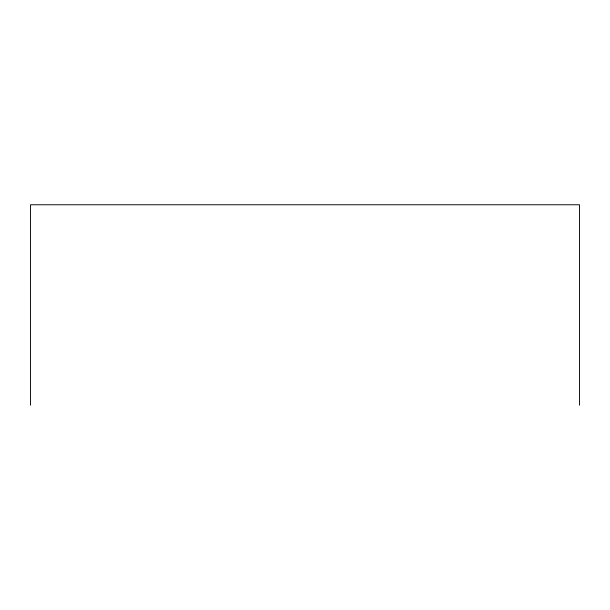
<?xml version="1.0" encoding="UTF-8"?>
<svg xmlns="http://www.w3.org/2000/svg" width="610" height="610" viewBox="0 0 610 610"><rect width="100%" height="100%" fill="white"/><g stroke="black" fill="none" stroke-linecap="round" stroke-linejoin="round"><path stroke-width="0.91" d="M579.5 405.238L579.5 204.762L30.5 204.762L30.5 405.238"/></g></svg>
